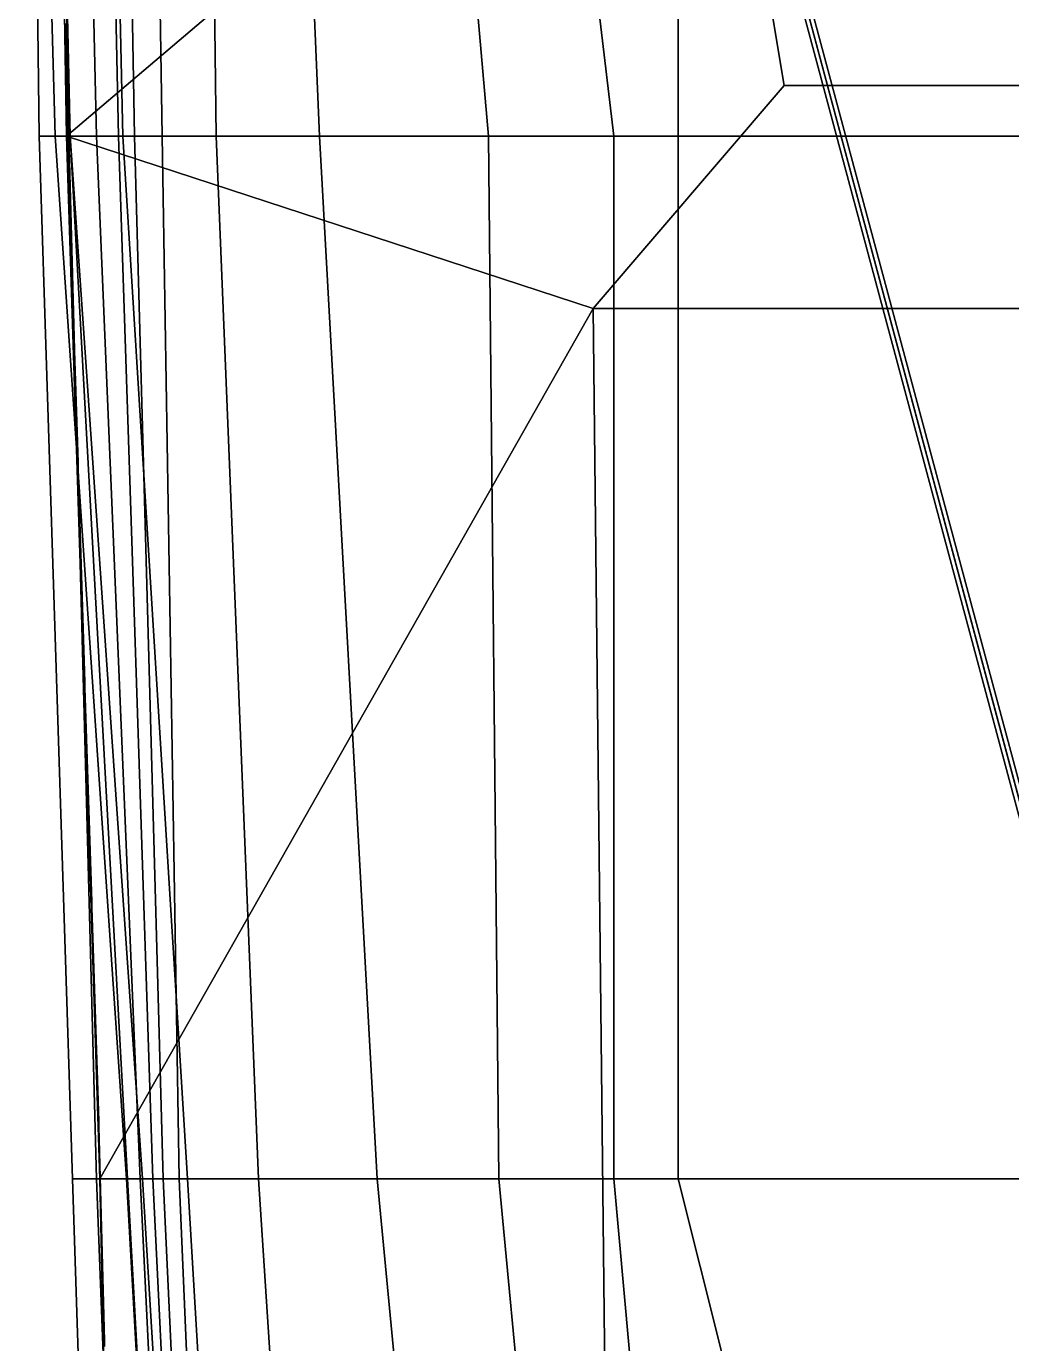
# Model space of a CAD drawing. Extents: x -12 to 12, y -95 to 93.
# Drawn here: x -11.06 to -2.49, y -18.15 to -6.69 of the extents above; entities that cross this region are included whole.
import ezdxf

# ---------------------------------------------------------------- set-up
doc = ezdxf.new("R2010")
doc.units = 0
doc.layers.get('0').update_dxf_attribs({"linetype": 'CONTINUOUS'})
doc.layers.add('RAILINGS', color=6, linetype='CONTINUOUS')
doc.layers.add('SUPERSCTUCTURE', color=3, linetype='CONTINUOUS')

msp = doc.modelspace()

# ---------------------------------------------------------------- linework, layer by layer
for points in [[(-11.06, 1.35, 5.35), (-10.83, 1.35, 4.57), (-10.69, -7.65, 4.67), (-10.95, -7.65, 5.44)], [(-11.06, 1.35, 5.84), (-11.06, 1.35, 5.35), (-10.95, -7.65, 5.44), (-10.95, -7.65, 5.84)], [(-10.86, 1.35, 6.1), (-11.06, 1.35, 5.84), (-10.95, -7.65, 5.84), (-10.71, -7.65, 6.12)], [(-10.93, 1.35, -0.83), (-11.06, 1.35, -1.4), (-10.81, -7.65, -1.69), (-10.68, -7.65, -0.83)], [(-11.06, 1.35, -2.66), (-10.88, 1.35, -3.54), (-10.68, -7.65, -3.06), (-10.81, -7.65, -2.16)], [(-11.06, 1.35, -1.4), (-11.06, 1.35, -2.66), (-10.81, -7.65, -2.16), (-10.81, -7.65, -1.69)], [(-10.66, 1.35, -0.06), (-10.93, 1.35, -0.83), (-10.68, -7.65, -0.83), (-10.45, -7.65, -0.06)], [(-10.88, 1.35, -3.54), (-10.42, 1.35, -4.49), (-10.22, -7.65, -4.25), (-10.68, -7.65, -3.06)], [(-10.83, 1.35, 4.57), (-10.02, 1.35, 1.09), (-9.88, -7.65, 1.16), (-10.69, -7.65, 4.67)], [(-10.45, 1.35, 0.39), (-10.66, 1.35, -0.06), (-10.45, -7.65, -0.06), (-10.26, -7.65, 0.39)], [(-10.28, 1.35, 0.7), (-10.45, 1.35, 0.39), (-10.26, -7.65, 0.39), (-10.12, -7.65, 0.7)], [(-10.42, 1.35, -4.49), (-9.52, 1.35, -5.6), (-9.41, -7.65, -5.3), (-10.22, -7.65, -4.25)], [(-10.02, 1.35, 1.09), (-10.28, 1.35, 0.7), (-10.12, -7.65, 0.7), (-9.88, -7.65, 1.16)], [(-9.52, 1.35, -5.6), (-8.89, 1.35, -6.21), (-8.51, -7.65, -6.11), (-9.41, -7.65, -5.3)], [(-8.89, 1.35, -6.21), (-7.83, 1.35, -6.73), (-7.04, -7.65, -6.73), (-8.51, -7.65, -6.11)], [(-7.83, 1.35, -6.73), (-7.02, 1.35, -6.98), (-5.95, -7.65, -6.98), (-7.04, -7.65, -6.73)], [(-7.02, 1.35, -6.98), (-5.39, 1.35, -7.11), (-5.39, -7.65, -7.06), (-5.95, -7.65, -6.98)], [(0, -7.65, -7.11), (-5.39, -7.65, -7.06), (-5.39, 1.35, -7.11), (0, 1.35, -7.11)], [(-10.71, -7.65, 6.12), (-10.95, -7.65, 5.84), (-10.66, -16.72, 5.76), (-10.42, -16.72, 6.13)], [(-10.95, -7.65, 5.84), (-10.95, -7.65, 5.44), (-10.66, -16.72, 5.36), (-10.66, -16.72, 5.76)], [(-10.95, -7.65, 5.44), (-10.69, -7.65, 4.67), (-10.45, -16.72, 4.67), (-10.66, -16.72, 5.36)], [(-10.68, -7.65, -0.83), (-10.81, -7.65, -1.69), (-10.19, -16.72, -1.44), (-10.18, -16.72, -0.83)], [(-10.81, -7.65, -1.69), (-10.81, -7.65, -2.16), (-10.19, -16.72, -1.9), (-10.19, -16.72, -1.44)], [(-10.81, -7.65, -2.16), (-10.68, -7.65, -3.06), (-10.05, -16.72, -2.68), (-10.19, -16.72, -1.9)], [(-10.69, -7.65, 4.67), (-9.88, -7.65, 1.16), (-9.73, -16.72, 1.37), (-10.45, -16.72, 4.67)], [(-10.45, -7.65, -0.06), (-10.68, -7.65, -0.83), (-10.18, -16.72, -0.83), (-10.07, -16.72, -0.06)], [(-10.68, -7.65, -3.06), (-10.22, -7.65, -4.25), (-9.66, -16.72, -3.7), (-10.05, -16.72, -2.68)], [(-10.26, -7.65, 0.39), (-10.45, -7.65, -0.06), (-10.07, -16.72, -0.06), (-9.96, -16.72, 0.39)], [(-10.12, -7.65, 0.7), (-10.26, -7.65, 0.39), (-9.96, -16.72, 0.39), (-9.87, -16.72, 0.7)], [(-10.22, -7.65, -4.25), (-9.41, -7.65, -5.3), (-9.04, -16.72, -4.63), (-9.66, -16.72, -3.7)], [(-9.88, -7.65, 1.16), (-10.12, -7.65, 0.7), (-9.87, -16.72, 0.7), (-9.73, -16.72, 1.13)], [(-9.88, -7.65, 1.16), (-9.88, -7.65, 1.16), (-9.73, -16.72, 1.13), (-9.73, -16.72, 1.37)], [(-9.41, -7.65, -5.3), (-8.51, -7.65, -6.11), (-8.01, -16.72, -5.66), (-9.04, -16.72, -4.63)], [(-8.51, -7.65, -6.11), (-7.04, -7.65, -6.73), (-6.95, -16.72, -6.34), (-8.01, -16.72, -5.66)], [(-7.04, -7.65, -6.73), (-5.95, -7.65, -6.98), (-5.95, -16.72, -6.84), (-6.95, -16.72, -6.34)], [(-5.95, -7.65, -6.98), (-5.39, -7.65, -7.06), (-5.39, -16.72, -7.02), (-5.95, -16.72, -6.84)], [(0, -16.72, -7.11), (-5.39, -16.72, -7.02), (-5.39, -7.65, -7.06), (0, -7.65, -7.11)], [(-10.66, -16.72, 5.36), (-10.45, -16.72, 4.67), (-10.1, -25.93, 4.67), (-10.36, -25.93, 5.57)], [(-10.66, -16.72, 5.76), (-10.66, -16.72, 5.36), (-10.36, -25.93, 5.57), (-10.36, -25.93, 5.76)], [(-10.42, -16.72, 6.13), (-10.66, -16.72, 5.76), (-10.36, -25.93, 5.76), (-10.22, -25.93, 6.17)], [(-10.45, -16.72, 4.67), (-9.73, -16.72, 1.37), (-9.34, -25.93, 1.27), (-10.1, -25.93, 4.67)], [(-10.19, -16.72, -1.44), (-10.19, -16.72, -1.9), (-9.67, -25.93, -1.25)], [(-10.18, -16.72, -0.83), (-10.19, -16.72, -1.44), (-9.67, -25.93, -1.25), (-9.67, -25.93, -0.38)], [(-10.19, -16.72, -1.9), (-10.05, -16.72, -2.68), (-9.49, -25.93, -2.42), (-9.67, -25.93, -1.25)], [(-10.07, -16.72, -0.06), (-10.18, -16.72, -0.83), (-9.67, -25.93, -0.38), (-9.62, -25.93, -0.06)], [(-9.96, -16.72, 0.39), (-10.07, -16.72, -0.06), (-9.62, -25.93, -0.06), (-9.51, -25.93, 0.39)], [(-10.05, -16.72, -2.68), (-9.66, -16.72, -3.7), (-9.11, -25.93, -3.36), (-9.49, -25.93, -2.42)], [(-9.87, -16.72, 0.7), (-9.96, -16.72, 0.39), (-9.51, -25.93, 0.39), (-9.44, -25.93, 0.7)], [(-9.73, -16.72, 1.13), (-9.87, -16.72, 0.7), (-9.44, -25.93, 0.7), (-9.34, -25.93, 1.03)], [(-9.73, -16.72, 1.37), (-9.73, -16.72, 1.13), (-9.34, -25.93, 1.03), (-9.34, -25.93, 1.27)], [(-9.66, -16.72, -3.7), (-9.04, -16.72, -4.63), (-8.44, -25.93, -4.42), (-9.11, -25.93, -3.36)], [(-9.04, -16.72, -4.63), (-8.01, -16.72, -5.66), (-7.13, -25.93, -5.56), (-8.44, -25.93, -4.42)], [(-8.01, -16.72, -5.66), (-6.95, -16.72, -6.34), (-6.08, -25.93, -6.11), (-7.13, -25.93, -5.56)], [(-6.95, -16.72, -6.34), (-5.95, -16.72, -6.84), (-5.12, -25.93, -6.51), (-6.08, -25.93, -6.11)], [(-5.95, -16.72, -6.84), (-5.39, -16.72, -7.02), (-3.08, -25.93, -6.88), (-5.12, -25.93, -6.51)], [(0, -25.93, -7.11), (-3.08, -25.93, -6.88), (-5.39, -16.72, -7.02), (0, -16.72, -7.11)]]:
    msp.add_3dface(points)
at = {"color": 2}
for points in [[(-5.46, -2.11, 28.82), (-5.5, -2.11, 28.78), (-0.04, -22.47, 18.77), (0, -22.47, 18.81)], [(-5.5, -2.11, 28.78), (-5.46, -2.11, 28.74), (0, -22.46, 18.73), (-0.04, -22.47, 18.77)], [(-5.42, -2.11, 28.78), (-5.46, -2.11, 28.82), (0, -22.47, 18.81), (0.04, -22.47, 18.77)], [(-5.46, -2.11, 28.74), (-5.42, -2.11, 28.78), (0.04, -22.47, 18.77), (0, -22.46, 18.73)]]:
    msp.add_3dface(points, dxfattribs=at)
at = {"layer": 'RAILINGS'}
for points in [[(-10.72, -6.72, 7.29), (-10.72, -6.67, 7.29), (-10.72, -6.67, 6.11), (-10.72, -6.72, 6.11)], [(-10.72, -6.72, 6.11), (-10.72, -6.67, 6.11), (-10.72, -6.67, 7.29), (-10.72, -6.72, 7.29)], [(-10.72, -6.72, 6.72), (-10.72, -6.72, 6.77), (-10.68, -8.58, 6.78), (-10.68, -8.58, 6.73)], [(-10.68, -8.58, 6.73), (-10.68, -8.58, 6.78), (-10.72, -6.72, 6.77), (-10.72, -6.72, 6.72)], [(-10.68, -8.58, 7.25), (-10.68, -8.58, 7.3), (-10.72, -6.72, 7.29), (-10.72, -6.72, 7.24)], [(-10.72, -6.72, 7.24), (-10.72, -6.72, 7.29), (-10.68, -8.58, 7.3), (-10.68, -8.58, 7.25)], [(-10.67, -8.63, 6.12), (-10.68, -8.58, 6.12), (-10.68, -8.58, 7.3), (-10.67, -8.63, 7.3)], [(-10.67, -8.63, 7.3), (-10.68, -8.58, 7.3), (-10.68, -8.58, 6.12), (-10.67, -8.63, 6.12)], [(-10.61, -10.49, 6.73), (-10.61, -10.49, 6.78), (-10.67, -8.63, 6.78), (-10.67, -8.63, 6.73)], [(-10.67, -8.63, 6.73), (-10.67, -8.63, 6.78), (-10.61, -10.49, 6.78), (-10.61, -10.49, 6.73)], [(-10.67, -8.63, 7.25), (-10.67, -8.63, 7.3), (-10.61, -10.49, 7.3), (-10.61, -10.49, 7.25)], [(-10.61, -10.49, 7.25), (-10.61, -10.49, 7.3), (-10.67, -8.63, 7.3), (-10.67, -8.63, 7.25)], [(-10.61, -10.54, 7.3), (-10.61, -10.49, 7.3), (-10.61, -10.49, 6.12), (-10.61, -10.54, 6.12)], [(-10.61, -10.54, 6.12), (-10.61, -10.49, 6.12), (-10.61, -10.49, 7.3), (-10.61, -10.54, 7.3)], [(-10.61, -10.54, 6.73), (-10.61, -10.54, 6.78), (-10.55, -12.4, 6.78), (-10.55, -12.4, 6.73)], [(-10.55, -12.4, 6.73), (-10.55, -12.4, 6.78), (-10.61, -10.54, 6.78), (-10.61, -10.54, 6.73)], [(-10.55, -12.4, 7.25), (-10.55, -12.4, 7.3), (-10.61, -10.54, 7.3), (-10.61, -10.54, 7.25)], [(-10.61, -10.54, 7.25), (-10.61, -10.54, 7.3), (-10.55, -12.4, 7.3), (-10.55, -12.4, 7.25)], [(-10.55, -12.45, 6.12), (-10.55, -12.4, 6.12), (-10.55, -12.4, 7.3), (-10.55, -12.45, 7.3)], [(-10.55, -12.45, 7.3), (-10.55, -12.4, 7.3), (-10.55, -12.4, 6.12), (-10.55, -12.45, 6.12)], [(-10.49, -14.31, 6.73), (-10.49, -14.31, 6.78), (-10.55, -12.45, 6.78), (-10.55, -12.45, 6.73)], [(-10.55, -12.45, 6.73), (-10.55, -12.45, 6.78), (-10.49, -14.31, 6.78), (-10.49, -14.31, 6.73)], [(-10.55, -12.45, 7.25), (-10.55, -12.45, 7.3), (-10.49, -14.31, 7.3), (-10.49, -14.31, 7.25)], [(-10.49, -14.31, 7.25), (-10.49, -14.31, 7.3), (-10.55, -12.45, 7.3), (-10.55, -12.45, 7.25)], [(-10.49, -14.36, 6.12), (-10.49, -14.31, 6.12), (-10.49, -14.31, 7.3), (-10.49, -14.36, 7.3)], [(-10.49, -14.36, 7.3), (-10.49, -14.31, 7.3), (-10.49, -14.31, 6.12), (-10.49, -14.36, 6.12)], [(-10.43, -16.22, 6.74), (-10.43, -16.22, 6.79), (-10.49, -14.36, 6.78), (-10.49, -14.36, 6.73)], [(-10.49, -14.36, 6.73), (-10.49, -14.36, 6.78), (-10.43, -16.22, 6.79), (-10.43, -16.22, 6.74)], [(-10.49, -14.36, 7.25), (-10.49, -14.36, 7.3), (-10.43, -16.22, 7.31), (-10.43, -16.22, 7.26)], [(-10.43, -16.22, 7.26), (-10.43, -16.22, 7.31), (-10.49, -14.36, 7.3), (-10.49, -14.36, 7.25)], [(-10.43, -16.27, 7.31), (-10.43, -16.22, 7.31), (-10.43, -16.22, 6.13), (-10.43, -16.27, 6.13)], [(-10.43, -16.27, 6.13), (-10.43, -16.22, 6.13), (-10.43, -16.22, 7.31), (-10.43, -16.27, 7.31)], [(-10.43, -16.27, 6.74), (-10.43, -16.27, 6.79), (-10.38, -18.13, 6.79), (-10.38, -18.13, 6.74)], [(-10.38, -18.13, 6.74), (-10.38, -18.13, 6.79), (-10.43, -16.27, 6.79), (-10.43, -16.27, 6.74)], [(-10.38, -18.13, 7.26), (-10.38, -18.13, 7.31), (-10.43, -16.27, 7.31), (-10.43, -16.27, 7.26)], [(-10.43, -16.27, 7.26), (-10.43, -16.27, 7.31), (-10.38, -18.13, 7.31), (-10.38, -18.13, 7.26)], [(-10.38, -18.18, 7.31), (-10.38, -18.13, 7.31), (-10.38, -18.13, 6.13), (-10.38, -18.18, 6.13)], [(-10.38, -18.18, 6.13), (-10.38, -18.13, 6.13), (-10.38, -18.13, 7.31), (-10.38, -18.18, 7.31)]]:
    msp.add_3dface(points, dxfattribs=at)
at = {"layer": 'SUPERSCTUCTURE'}
for points in [[(-5.46, -0.6, 6.09), (-10.86, 1.35, 6.1), (-10.71, -7.65, 6.12), (-5.18, -2.95, 6.11)], [(-4.47, -7.21, 6.11), (-5.18, -2.95, 6.11), (-10.71, -7.65, 6.12), (-6.13, -9.15, 6.09)], [(4.47, -7.21, 6.11), (5.18, -2.95, 6.11), (-5.18, -2.95, 6.11), (-4.47, -7.21, 6.11)], [(6.13, -9.15, 8.75), (4.47, -7.21, 8.75), (-4.47, -7.21, 8.75), (-6.13, -9.15, 8.75)], [(-4.47, -7.21, 8.75), (-4.47, -7.21, 6.11), (-6.13, -9.15, 6.09), (-6.13, -9.15, 8.75)], [(4.47, -7.21, 8.75), (4.47, -7.21, 6.11), (-4.47, -7.21, 6.11), (-4.47, -7.21, 8.75)], [(-10.71, -7.65, 6.12), (-10.42, -16.72, 6.13), (-6.13, -9.15, 6.09), (-10.71, -7.65, 6.12)], [(-10.42, -16.72, 6.13), (-10.22, -25.93, 6.17), (-5.87, -32.98, 6.18), (-6.13, -9.15, 6.09)], [(-6.13, -9.15, 8.75), (-5.87, -32.98, 8.75), (5.87, -32.98, 8.75), (6.13, -9.15, 8.75)], [(-6.13, -9.15, 6.09), (-5.87, -32.98, 6.18), (-5.87, -32.98, 8.75), (-6.13, -9.15, 8.75)]]:
    msp.add_3dface(points, dxfattribs=at)

doc.saveas('drawing.dxf')
